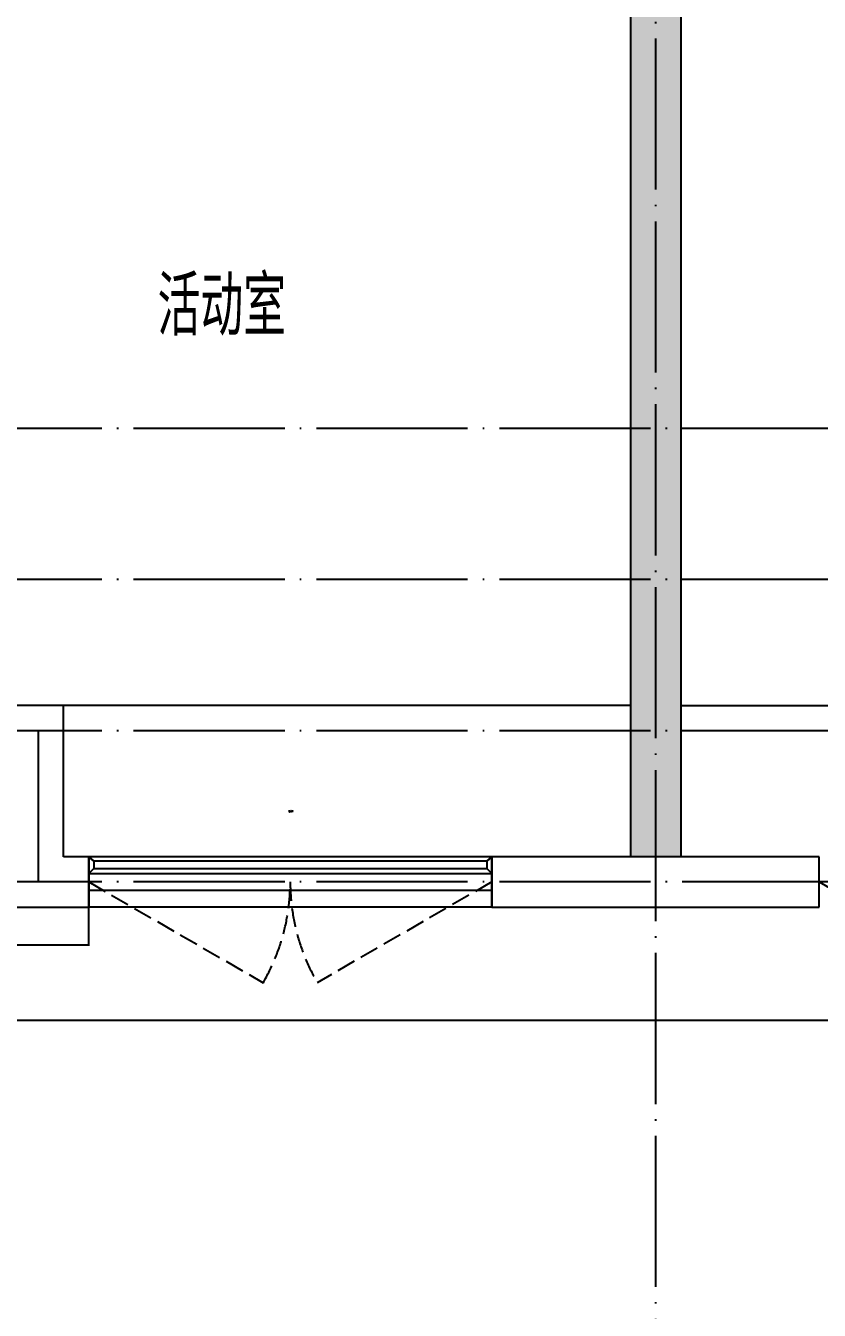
# Model space of a CAD drawing. Extents: x 27938 to 1507990, y 110129 to 923079.
# Drawn here: x 862917 to 866067, y 516540 to 521639 of the extents above; entities that cross this region are included whole.
import ezdxf

# ---------------------------------------------------------------- set-up
doc = ezdxf.new("R2010")
doc.units = 0
doc.header["$LTSCALE"] = 1000
doc.header["$MEASUREMENT"] = 0
doc.linetypes.add('DASH', pattern=[0.35, 0.25, -0.1])
doc.linetypes.add('DOTE', pattern=[2.42, 2, -0.2, 0.02, -0.2])
for name, color, linetype in [('3-栏杆1', 135, 'Continuous'), ('3.5方案汇报，与郭总、侯月琴确定户型_t8$0$2020.03.04 -1安徽标准化洋房户型(UA）_t8_t8$0$看线', 154, 'Continuous'), ('DOTE', 1, 'Continuous'), ('PUB_TEXT', 4, 'Continuous'), ('WALL', 9, 'Continuous'), ('WINDOW', 4, 'Continuous'), ('WINDOW_TEXT', 7, 'Continuous'), ('保温', 6, 'Continuous'), ('看线', 251, 'Continuous')]:
    doc.layers.add(name, color=color, linetype=linetype)
doc.styles.add('_TCH_WINDOW', font='SIMPLEX.shx', dxfattribs={"width": 0.7, "height": 3.5, "bigfont": 'GBCBIG.shx'})
doc.styles.get("Standard").update_dxf_attribs({"font": 'gbenor.shx', "bigfont": 'gbcbig.shx'})

# ---------------------------------------------------------------- blocks, each defined once
blk = doc.blocks.new('GDGDGDSDA')
at = {"layer": 'DOTE', "color": 0, "linetype": 'DOTE', "ltscale": 0.3}
for p, q in [((456834.8, 366358.3), (456834.8, 359558.3)), ((471334.8, 363358.3), (417334.8, 363358.3)), ((471334.8, 362758.3), (417334.8, 362758.3)), ((471334.8, 362158.3), (417334.8, 362158.3)), ((454384.8, 362158.3), (454384.8, 361558.3)), ((471334.8, 361558.3), (417334.8, 361558.3))]:
    blk.add_line(p, q, dxfattribs=at)
blk = doc.blocks.new('GDFGDGRD')
at = {"layer": '保温', "linetype": 'Continuous', "ltscale": 10}
h = blk.add_hatch(dxfattribs=at)
h.set_pattern_fill('HEX', color=251, scale=10, angle=90, style=0)
h.set_pattern_definition([(90, (-70765.891, -152124.736), (-16.49778, 1e-15), [9.525, -19.05]), (210, (-70765.891, -152124.736), (8.24889, -14.2874966), [9.525, -19.05]), (150, (-70765.891, -152115.211), (-8.24889, -14.2874966), [9.525, -19.05])])
h.paths.add_polyline_path([(433016.7, 363923.7), (433216.7, 363923.7), (433216.7, 368523.7), (433016.7, 368523.7)])
at = {"layer": '保温', "color": 251, "linetype": 'ByBlock', "ltscale": 10}
blk.add_line((433016.6, 363923.7), (433216.6, 363923.7), dxfattribs=at)
blk = doc.blocks.new('ASDFSD')
at = {"layer": '3-栏杆1', "color": 5}
for p, q in [((681762.6, 334937.5), (681742.3, 334955.3)), ((681742.3, 334955.3), (681762.6, 334937.5)), ((683322.1, 334937.5), (681762.6, 334937.5)), ((681762.6, 334937.5), (681762.6, 334908.3)), ((683322.1, 334937.5), (683342.3, 334955.3)), ((683342.3, 334955.3), (683322.1, 334937.5)), ((683322.1, 334937.5), (683322.1, 334908.3)), ((681742.3, 334888.4), (681762.6, 334908.3)), ((681762.6, 334908.2), (683322.1, 334908.2)), ((683322.1, 334908.3), (683342.3, 334888.4)), ((683342.3, 334888.4), (683322.1, 334908.3))]:
    blk.add_line(p, q, dxfattribs=at)
blk = doc.blocks.new('$WINLIB2D$00000001')
at = {"color": 0}
for points in [[(-0.5, 0.5), (-0.5, -0.5)], [(-0.5, 0.5), (0.5, 0.5)], [(0.5, -0.5), (0.5, 0.5)], [(0.5, 0.1667), (-0.5, 0.1667)], [(0.5, -0.1667), (-0.5, -0.1667)], [(-0.5, -0.5), (0.5, -0.5)]]:
    blk.add_lwpolyline(points, dxfattribs=at)

msp = doc.modelspace()

# ---------------------------------------------------------------- linework, layer by layer
at = {"color": 8, "const_width": 8}
msp.add_lwpolyline([(862866.6, 518140.4), (862866.6, 517990.4), (863166.6, 517990.4), (863166.6, 518140.4)], dxfattribs=at)
at = {"layer": '3.5方案汇报，与郭总、侯月琴确定户型_t8$0$2020.03.04 -1安徽标准化洋房户型(UA）_t8_t8$0$看线', "color": 8, "ltscale": 10}
for p, q in [((865316.6, 518940.4), (863066.6, 518940.4)), ((865516.6, 518940.4), (867766.6, 518940.4))]:
    msp.add_line(p, q, dxfattribs=at)
at = {"layer": 'WALL', "color": 8}
for p, q in [((865316.6, 522940.4), (865316.6, 518340.4)), ((865516.6, 522940.4), (865516.6, 518340.4)), ((863066.6, 518940.4), (862316.6, 518940.4)), ((863066.6, 518340.4), (863066.6, 518940.4)), ((863166.6, 518340.4), (863066.6, 518340.4)), ((863166.6, 518140.4), (863166.6, 518340.4)), ((865316.6, 518340.4), (864766.6, 518340.4)), ((864766.6, 518340.4), (864766.6, 518140.4)), ((866066.6, 518340.4), (865516.6, 518340.4)), ((866066.6, 518140.4), (866066.6, 518340.4)), ((862866.6, 518140.4), (863166.6, 518140.4)), ((864766.6, 518140.4), (865416.6, 518140.4)), ((865416.6, 518140.4), (866066.6, 518140.4))]:
    msp.add_line(p, q, dxfattribs=at)
at = {"layer": 'WINDOW', "color": 8, "linetype": 'DASH', "ltscale": 0.3}
for points in [[(863166.6, 518240.4), (863859.4, 517840.4, 0.131652), (863966.6, 518240.4)], [(864766.6, 518240.4), (864073.8, 517840.4, -0.131652), (863966.6, 518240.4)], [(866066.6, 518240.4), (866759.4, 517840.4, 0.131652), (866866.6, 518240.4)]]:
    msp.add_lwpolyline(points, format="xyb", dxfattribs=at)
at = {"layer": '看线', "color": 8}
msp.add_lwpolyline([(875516.6, 519340.4), (875516.6, 517690.4), (855316.6, 517690.4), (855316.6, 519190.4), (852916.6, 519190.4)], dxfattribs=at)

# ---------------------------------------------------------------- block references
at = {"color": 8, "xscale": -1}
msp.add_blockref('GDFGDGRD', (1298533.2, 154416.7), dxfattribs=at)
at = {"color": 8}
msp.add_blockref('ASDFSD', (181424.3, 183385.1), dxfattribs=at)
at = {"layer": 'DOTE', "color": 169}
msp.add_blockref('GDGDGDSDA', (408581.8, 156682.1), dxfattribs=at)
at = {"layer": 'WINDOW', "color": 8}
ref = msp.add_blockref('$WINLIB2D$00000001', (863966.6, 518240.4), dxfattribs=dict(at, xscale=-1600, yscale=-200, zscale=-1600))
ref.add_attrib('A', 'TC1617', (863959.2, 518517.4), dxfattribs={"layer": 'WINDOW_TEXT', "color": 8, "ltscale": 0.5, "height": 5.95, "style": '_TCH_WINDOW', "width": 0.494118})

# ---------------------------------------------------------------- texts
at = {"layer": 'PUB_TEXT', "color": 8}
msp.add_text('活动室', height=236.31, dxfattribs=at).set_placement((863439.8, 520408.7))

doc.saveas('drawing.dxf')
